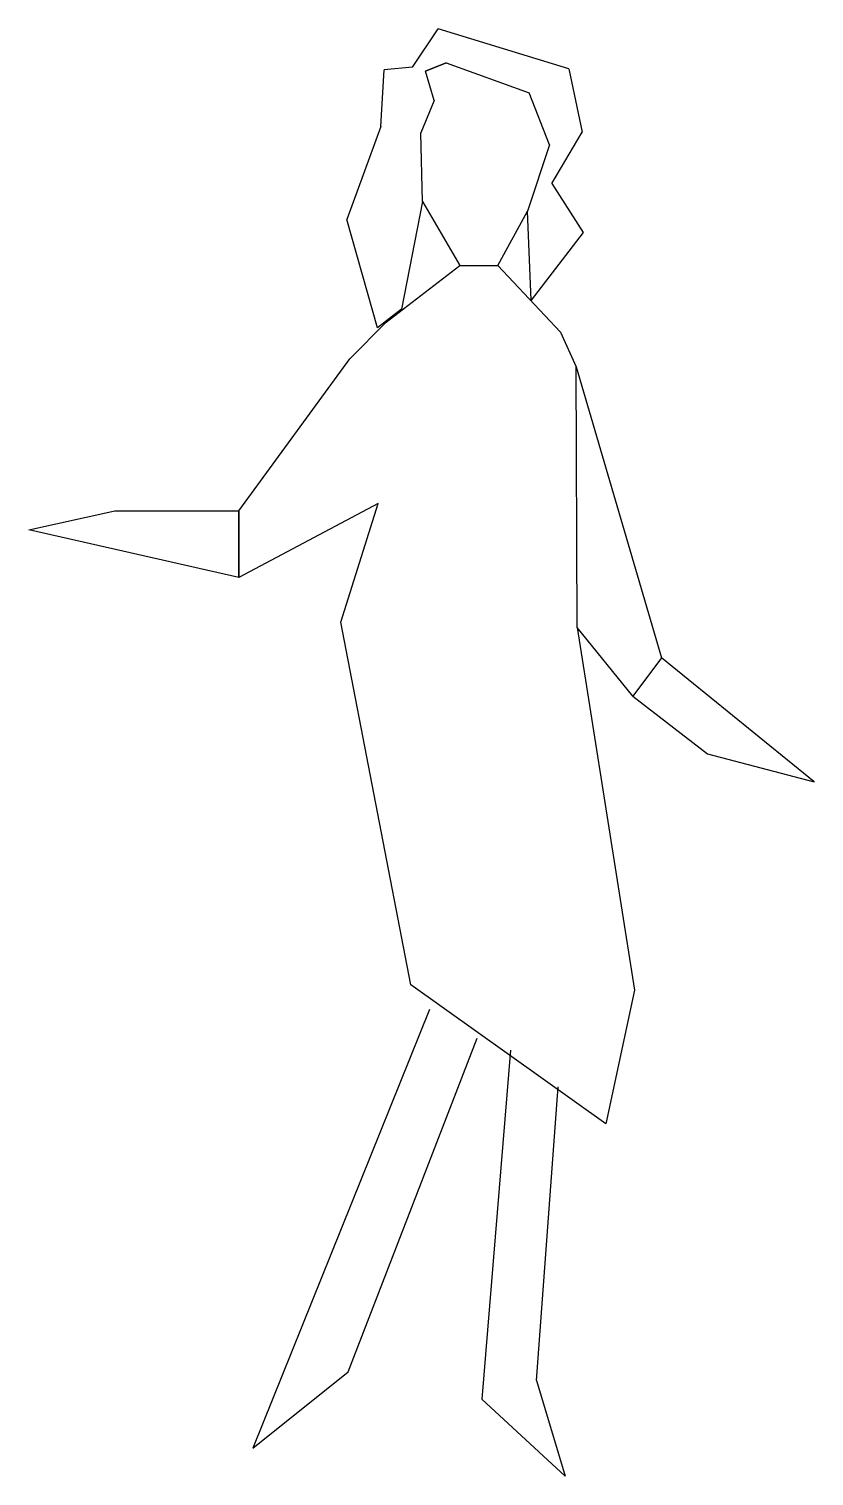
# Model space of a CAD drawing. Extents: x -1.28 to 0.6, y 0 to 3.47.
import ezdxf

# ---------------------------------------------------------------- set-up
doc = ezdxf.new("R2010")
doc.units = 0
doc.layers.get('0').update_dxf_attribs({"linetype": 'CONTINUOUS'})

msp = doc.modelspace()

# ---------------------------------------------------------------- linework, layer by layer
at = {"linetype": 'BYBLOCK'}
for points, invisible_edges in [([(-0.304, 3.4661), (-0.2852, 3.3847), (-0.3347, 3.365), (-0.3656, 3.3744)], 5), ([(-0.0866, 3.3128), (0.0084, 3.3709), (-0.304, 3.4661), (-0.2852, 3.3847)], 5), ([(-0.4335, 3.3682), (-0.3143, 3.295), (-0.3461, 3.2172), (-0.4416, 3.2322)], 5), ([(-0.3347, 3.365), (-0.3656, 3.3744), (-0.4335, 3.3682), (-0.3143, 3.295)], 5), ([(-0.3347, 3.365), (-0.2852, 3.3847), (-0.0866, 3.3128), (-0.3143, 3.295)], 4), ([(0.0404, 3.2187), (-0.0373, 3.1885), (-0.0866, 3.3128), (0.0084, 3.3709)], 5), ([(-0.0866, 3.3128), (-0.3143, 3.295), (-0.3461, 3.2172), (-0.0373, 3.1885)], 5), ([(-0.3461, 3.2172), (-0.4416, 3.2322), (-0.523, 3.0101), (-0.3419, 3.0525)], 5), ([(-0.3461, 3.2172), (-0.0373, 3.1885), (-0.0904, 3.0296), (-0.3419, 3.0525)], 5), ([(-0.0904, 3.0296), (-0.032, 3.0962), (0.0404, 3.2187), (-0.0373, 3.1885)], 5), ([(-0.0904, 3.0296), (-0.032, 3.0962), (0.0432, 2.9783), (-0.0816, 2.8166)], 1), ([(-0.523, 3.0101), (-0.3419, 3.0525), (-0.392, 2.7952), (-0.4494, 2.7502)], 1), ([(-0.0904, 3.0296), (-0.3419, 3.0525), (-0.2528, 2.8999), (-0.1614, 2.8999)], 1), ([(-0.2528, 2.8999), (-0.1614, 2.8999), (-0.0112, 2.7401), (-0.4285, 2.7641)], 4), ([(-0.4285, 2.7641), (-0.0112, 2.7401), (0.026, 2.6568), (-0.5158, 2.6758)], 5), ([(-0.5158, 2.6758), (-0.4478, 2.3291), (-0.7816, 2.1522), (-0.7816, 2.3122)], 1), ([(0.026, 2.6568), (-0.5158, 2.6758), (-0.4478, 2.3291), (0.0287, 2.0326)], 7), ([(0.0287, 2.0326), (0.1658, 1.1639), (-0.5377, 2.0453), (-0.4478, 2.3291)], 10), ([(0.1658, 1.1639), (0.0973, 0.8439), (-0.3701, 1.1766), (-0.5377, 2.0453)], 8), ([(-0.2106, 1.0491), (-0.3249, 1.1177), (-0.7486, 0.0667), (-0.52, 0.2495)], 1), ([(-0.017, 0.9326), (-0.1313, 1.0204), (-0.1999, 0.1842), (-0.0686, 0.2286)], 5), ([(-0.1999, 0.1842), (-0.0686, 0.2286), (0, 0)], 1)]:
    msp.add_3dface(points, dxfattribs=dict(at, invisible_edges=invisible_edges))
for points in [[(0.0287, 2.0326), (0.026, 2.6568), (0.2303, 1.9596), (0.1617, 1.8682)], [(-0.7816, 2.3122), (-0.7816, 2.1522), (-1.2846, 2.2665), (-1.0788, 2.3122)], [(0.2303, 1.9596), (0.1617, 1.8682), (0.3411, 1.7298), (0.5961, 1.6625)]]:
    msp.add_3dface(points, dxfattribs=at)

doc.saveas('drawing.dxf')
